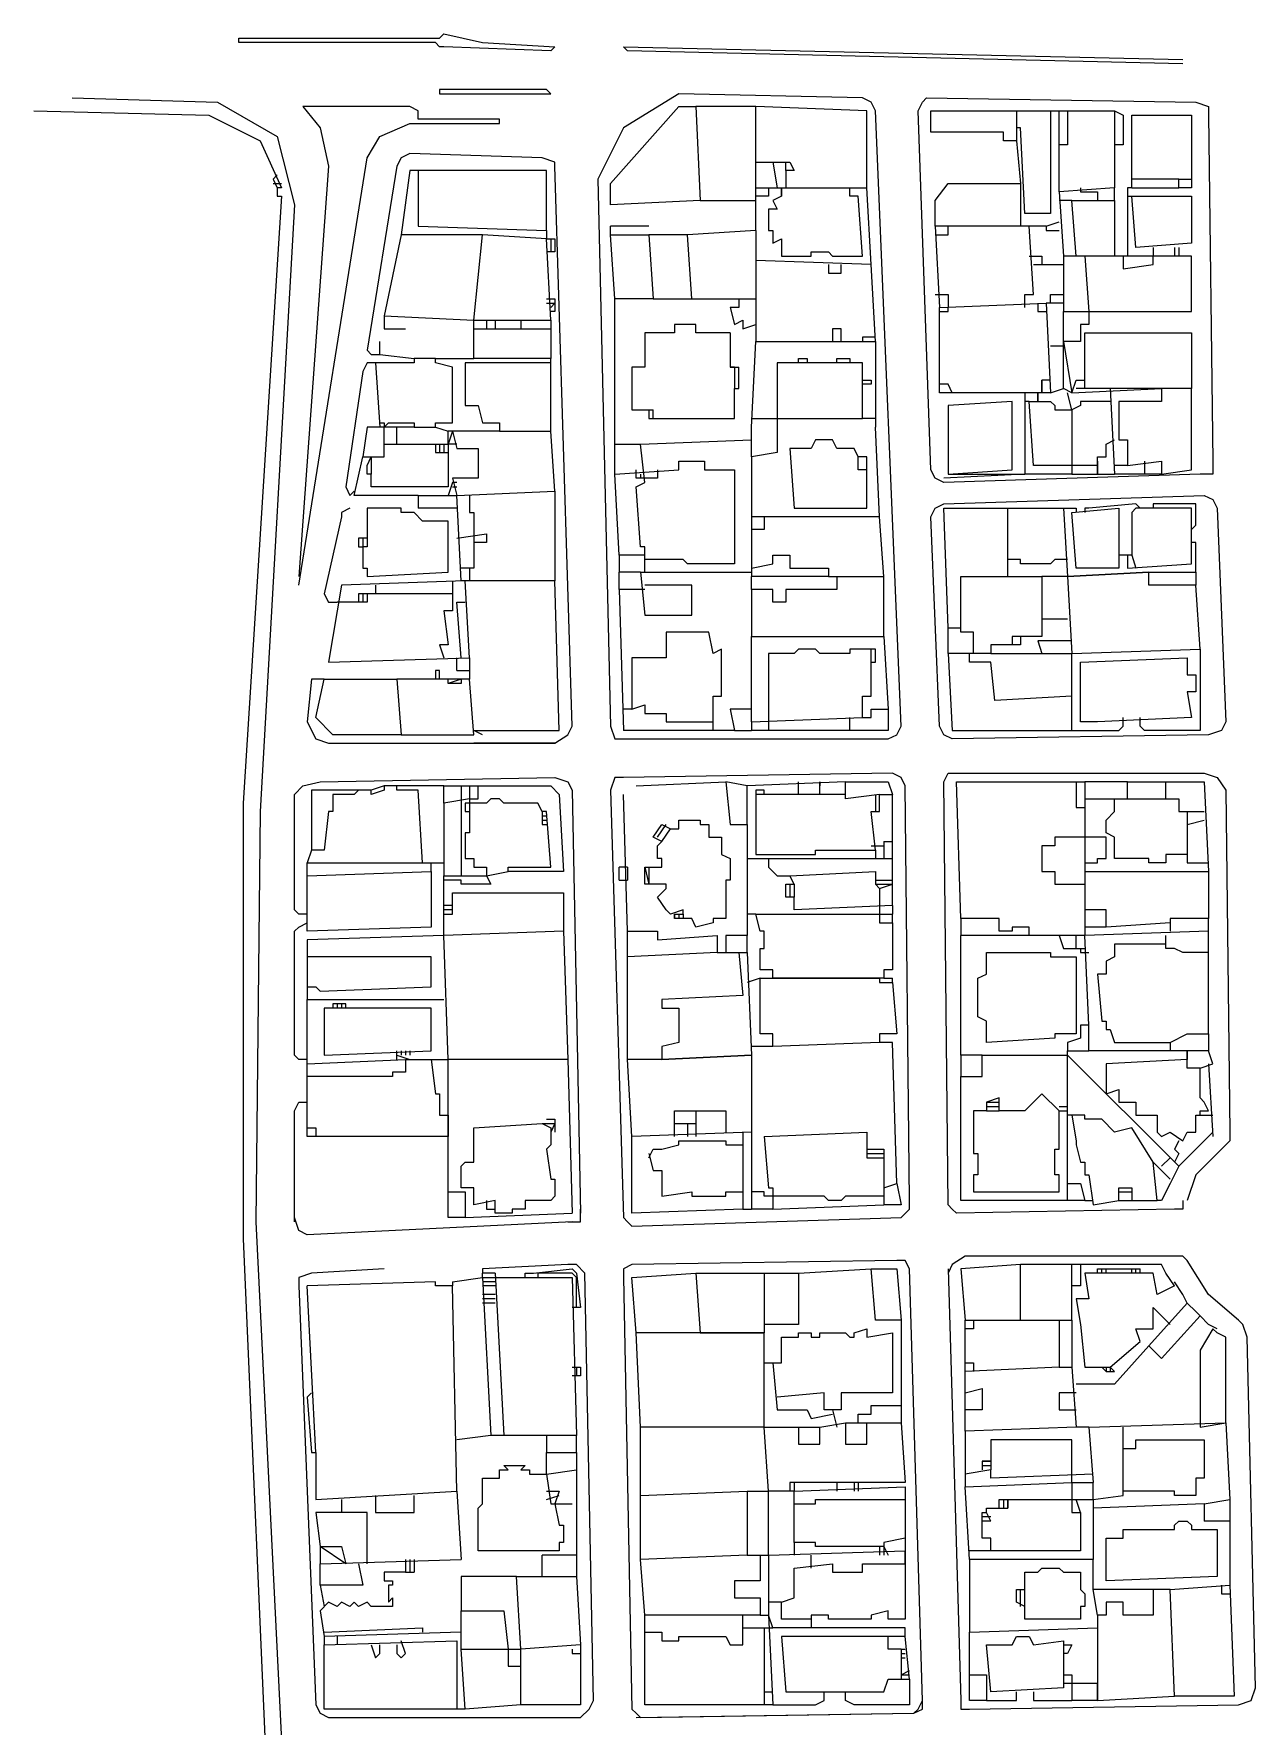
# Model space of a CAD drawing. Extents: x 636135 to 636995, y 811025 to 813508.
# Drawn here: x 636135 to 636419.5, y 811512 to 811908 of the extents above; entities that cross this region are included whole.
import ezdxf

# ---------------------------------------------------------------- set-up
doc = ezdxf.new("R2010")
doc.units = 0
for name, color, linetype in [('BLOCK', 7, 'CONTINUOUS'), ('BUILD', 3, 'CONTINUOUS'), ('ROADFAC', 4, 'CONTINUOUS')]:
    doc.layers.add(name, color=color, linetype=linetype)

msp = doc.modelspace()

# ---------------------------------------------------------------- linework, layer by layer
at = {"layer": 'BLOCK'}
for points in [[(636286, 811894), (636273, 811886), (636267, 811874)], [(636329, 811893), (636286, 811894)], [(636332, 811890), (636331, 811892), (636329, 811893)], [(636342, 811890), (636343, 811892), (636344, 811893)], [(636344, 811893), (636407, 811892)], [(636407, 811892), (636410, 811891), (636410, 811889)], [(636338, 811746), (636332, 811890)], [(636345, 811806), (636342, 811890)], [(636410, 811889), (636411, 811808)], [(636223, 811880), (636221, 811879), (636220, 811877)], [(636254, 811879), (636223, 811880)], [(636220, 811877), (636213, 811834)], [(636257, 811877), (636257, 811878), (636254, 811879)], [(636261, 811746), (636257, 811877)], [(636267, 811874), (636270, 811746)], [(636216, 811833), (636216, 811836)], [(636213, 811834), (636214, 811833), (636216, 811833)], [(636212, 811829), (636208, 811802)], [(636216, 811831), (636213, 811831), (636212, 811829)], [(636411, 811808), (636411, 811805), (636408, 811805)], [(636348, 811803), (636346, 811804), (636345, 811806)], [(636408, 811805), (636348, 811803)], [(636208, 811802), (636209, 811800), (636210, 811801)], [(636348, 811798), (636409, 811800)], [(636409, 811800), (636411, 811799), (636412, 811797)], [(636209, 811797), (636207, 811796), (636207, 811795)], [(636345, 811795), (636346, 811797), (636348, 811798)], [(636412, 811797), (636414, 811747)], [(636207, 811795), (636203, 811777)], [(636347, 811746), (636345, 811795)], [(636203, 811777), (636204, 811775), (636206, 811775)], [(636203, 811757), (636200, 811757), (636199, 811747)], [(636199, 811747), (636201, 811743), (636204, 811742)], [(636257, 811742), (636260, 811744), (636261, 811746)], [(636270, 811746), (636271, 811743), (636274, 811743)], [(636335, 811743), (636337, 811744), (636338, 811746)], [(636350, 811743), (636348, 811744), (636347, 811746)], [(636414, 811747), (636413, 811745), (636410, 811744)], [(636204, 811742), (636257, 811742)], [(636273, 811743), (636335, 811743)], [(636410, 811744), (636350, 811743)], [(636196, 811730), (636198, 811732), (636202, 811733)], [(636202, 811733), (636257, 811734)], [(636257, 811734), (636260, 811733), (636261, 811731)], [(636273, 811734), (636271, 811734), (636270, 811731)], [(636336, 811735), (636273, 811734)], [(636339, 811732), (636338, 811734), (636336, 811735)], [(636348, 811733), (636349, 811735), (636351, 811735)], [(636349, 811634), (636348, 811733)], [(636351, 811735), (636409, 811735)], [(636409, 811735), (636412, 811734), (636414, 811731)], [(636196, 811703), (636196, 811730)], [(636261, 811731), (636263, 811632)], [(636270, 811731), (636273, 811631)], [(636340, 811635), (636339, 811732)], [(636414, 811731), (636415, 811651)], [(636199, 811702), (636197, 811702), (636196, 811703)], [(636196, 811698), (636197, 811699), (636199, 811700)], [(636196, 811669), (636196, 811698)], [(636199, 811668), (636197, 811668), (636196, 811669)], [(636196, 811656), (636197, 811658), (636199, 811658)], [(636196, 811630), (636196, 811656)], [(636415, 811651), (636415, 811649), (636413, 811647)], [(636413, 811647), (636407, 811641), (636405, 811635)], [(636338, 811631), (636340, 811633), (636340, 811635)], [(636351, 811632), (636350, 811633), (636349, 811634)], [(636404, 811635), (636404, 811633), (636402, 811633)], [(636199, 811627), (636197, 811628), (636196, 811631)], [(636261, 811630), (636199, 811627)], [(636260, 811630), (636263, 811630), (636263, 811633)], [(636273, 811631), (636274, 811630), (636275, 811629)], [(636275, 811629), (636338, 811631)], [(636402, 811633), (636351, 811632)], [(636353, 811622), (636350, 811620), (636349, 811618)], [(636403, 811622), (636353, 811622)], [(636405, 811621), (636404, 811622), (636403, 811622)], [(636200, 811618), (636197, 811617), (636197, 811615)], [(636217, 811619), (636200, 811618)], [(636260, 811620), (636240, 811619), (636240, 811618)], [(636264, 811618), (636262, 811620), (636260, 811620)], [(636266, 811518), (636264, 811618)], [(636275, 811620), (636273, 811619), (636273, 811617)], [(636337, 811621), (636275, 811620)], [(636340, 811619), (636339, 811621), (636337, 811621)], [(636343, 811518), (636340, 811619)], [(636349, 811619), (636352, 811518)], [(636417, 811607), (636410, 811613), (636405, 811621)], [(636197, 811615), (636201, 811517)], [(636273, 811617), (636275, 811516)], [(636419, 811603), (636418, 811606), (636417, 811607)], [(636421, 811521), (636419, 811603)], [(636417, 811517), (636420, 811518), (636421, 811521)], [(636201, 811517), (636202, 811515), (636204, 811514)], [(636263, 811514), (636265, 811516), (636266, 811518)], [(636275, 811516), (636276, 811515), (636277, 811514)], [(636276, 811514), (636341, 811515)], [(636277, 811514), (636341, 811515)], [(636341, 811515), (636342, 811516), (636343, 811518)], [(636341, 811515), (636343, 811516), (636343, 811518)], [(636352, 811518), (636352, 811516), (636354, 811516)], [(636354, 811516), (636417, 811517)], [(636204, 811514), (636263, 811514)]]:
    msp.add_lwpolyline(points, dxfattribs=at)
at = {"layer": 'BUILD'}
for points in [[(636270, 811868), (636270, 811873), (636286, 811891), (636290, 811891), (636291, 811869), (636270, 811868)], [(636291, 811869), (636304, 811869), (636304, 811891), (636290, 811891)], [(636304, 811872), (636330, 811872), (636330, 811890), (636304, 811891)], [(636345, 811885), (636345, 811890), (636365, 811890), (636365, 811883), (636362, 811883), (636362, 811885), (636345, 811885)], [(636365, 811890), (636373, 811890), (636373, 811866), (636367, 811866), (636366, 811886), (636365, 811886)], [(636373, 811890), (636388, 811890), (636388, 811872), (636375, 811871), (636375, 811890)], [(636377, 811890), (636377, 811882), (636375, 811882)], [(636388, 811890), (636390, 811889), (636390, 811882), (636388, 811882)], [(636392, 811872), (636392, 811889), (636406, 811889), (636406, 811872), (636403, 811872), (636403, 811874), (636392, 811874)], [(636365, 811886), (636365, 811883), (636366, 811873)], [(636223, 811876), (636221, 811861)], [(636225, 811876), (636223, 811876)], [(636225, 811863), (636255, 811862), (636255, 811876), (636225, 811876), (636225, 811863)], [(636304, 811878), (636312, 811878), (636313, 811876), (636311, 811876), (636311, 811872)], [(636308, 811878), (636309, 811872)], [(636311, 811876), (636311, 811878)], [(636307, 811872), (636307, 811870), (636304, 811870)], [(636310, 811870), (636310, 811872), (636310, 811870), (636308, 811869), (636309, 811867), (636307, 811867), (636307, 811862), (636308, 811862), (636308, 811859), (636310, 811860), (636310, 811856), (636317, 811856), (636317, 811857), (636321, 811857), (636322, 811856), (636329, 811856), (636328, 811870), (636326, 811870), (636326, 811872)], [(636331, 811854), (636330, 811872)], [(636346, 811863), (636346, 811869), (636349, 811873), (636366, 811873), (636366, 811863)], [(636380, 811872), (636380, 811871), (636384, 811871), (636384, 811869), (636388, 811869), (636388, 811872)], [(636392, 811872), (636391, 811872), (636391, 811870)], [(636392, 811872), (636403, 811872)], [(636403, 811874), (636406, 811874)], [(636304, 811862), (636304, 811869)], [(636375, 811871), (636376, 811856)], [(636378, 811869), (636375, 811869)], [(636379, 811856), (636378, 811869), (636388, 811869), (636388, 811856)], [(636391, 811870), (636406, 811870), (636406, 811859), (636393, 811858), (636392, 811870)], [(636391, 811870), (636391, 811856)], [(636372, 811863), (636375, 811864)], [(636217, 811842), (636238, 811841), (636240, 811861), (636221, 811861), (636217, 811842)], [(636238, 811841), (636256, 811841), (636255, 811860), (636240, 811861)], [(636255, 811862), (636255, 811860)], [(636255, 811860), (636257, 811860)], [(636256, 811860), (636256, 811857)], [(636257, 811860), (636257, 811857)], [(636270, 811861), (636270, 811863)], [(636279, 811863), (636270, 811863)], [(636271, 811846), (636270, 811861), (636279, 811861), (636280, 811846), (636271, 811846)], [(636280, 811846), (636289, 811846), (636288, 811861), (636279, 811861)], [(636304, 811862), (636288, 811861)], [(636304, 811862), (636304, 811855)], [(636367, 811844), (636367, 811847), (636369, 811847), (636368, 811863), (636346, 811863), (636347, 811844)], [(636346, 811861), (636349, 811861), (636349, 811863)], [(636372, 811863), (636368, 811863)], [(636372, 811863), (636372, 811862), (636375, 811862)], [(636257, 811857), (636255, 811857)], [(636368, 811856), (636371, 811856)], [(636371, 811856), (636371, 811854)], [(636376, 811843), (636406, 811843), (636406, 811856), (636376, 811856), (636376, 811843)], [(636381, 811856), (636382, 811843)], [(636390, 811856), (636390, 811853), (636397, 811854), (636397, 811856)], [(636397, 811858), (636397, 811856)], [(636402, 811858), (636402, 811856)], [(636402, 811858), (636402, 811856)], [(636403, 811858), (636403, 811856)], [(636304, 811836), (636332, 811836), (636331, 811854), (636304, 811855), (636304, 811836)], [(636321, 811854), (636321, 811852), (636324, 811852), (636324, 811854)], [(636369, 811854), (636371, 811854)], [(636371, 811854), (636376, 811854)], [(636376, 811854), (636376, 811847)], [(636255, 811846), (636257, 811846)], [(636255, 811845), (636257, 811845)], [(636256, 811844), (636257, 811845)], [(636257, 811846), (636257, 811843)], [(636271, 811812), (636271, 811846)], [(636289, 811846), (636304, 811846)], [(636300, 811846), (636300, 811844), (636298, 811844), (636299, 811840), (636301, 811841), (636301, 811839), (636304, 811840)], [(636346, 811847), (636349, 811847), (636349, 811844)], [(636347, 811824), (636347, 811844), (636372, 811845), (636373, 811824), (636347, 811824)], [(636347, 811843), (636349, 811843), (636349, 811844)], [(636370, 811845), (636370, 811843), (636372, 811843)], [(636376, 811845), (636372, 811845)], [(636373, 811847), (636373, 811847)], [(636373, 811845), (636373, 811847)], [(636373, 811847), (636376, 811847)], [(636373, 811845), (636373, 811845)], [(636217, 811842), (636217, 811839)], [(636256, 811841), (636256, 811832), (636238, 811832), (636238, 811841)], [(636241, 811841), (636241, 811839)], [(636243, 811841), (636243, 811839)], [(636249, 811841), (636249, 811839)], [(636257, 811843), (636256, 811843)], [(636298, 811838), (636290, 811838), (636290, 811840), (636285, 811840), (636285, 811838), (636278, 811838), (636278, 811830), (636275, 811830), (636275, 811820)], [(636376, 811836), (636376, 811843), (636382, 811843), (636382, 811840), (636380, 811840), (636380, 811836), (636376, 811836)], [(636217, 811839), (636222, 811839)], [(636238, 811839), (636256, 811839)], [(636298, 811838), (636298, 811830)], [(636303, 811816), (636304, 811836)], [(636324, 811836), (636324, 811839), (636322, 811839), (636322, 811836)], [(636332, 811837), (636329, 811837), (636329, 811836)], [(636332, 811836), (636332, 811816)], [(636376, 811836), (636376, 811835)], [(636376, 811825), (636376, 811836), (636378, 811824), (636376, 811825)], [(636381, 811825), (636381, 811838), (636406, 811838), (636406, 811825), (636381, 811825), (636379, 811825)], [(636229, 811816), (636229, 811817), (636233, 811817), (636233, 811830), (636229, 811831), (636229, 811832), (636224, 811832), (636224, 811831), (636215, 811831), (636216, 811816)], [(636216, 811833), (636224, 811832)], [(636229, 811832), (636238, 811832)], [(636256, 811831), (636256, 811832)], [(636314, 811831), (636314, 811832), (636316, 811832), (636316, 811831)], [(636323, 811831), (636323, 811832), (636326, 811832), (636326, 811831)], [(636373, 811835), (636376, 811835)], [(636244, 811815), (636256, 811815), (636256, 811831), (636236, 811831), (636236, 811821), (636239, 811821), (636240, 811817), (636244, 811817), (636244, 811815)], [(636275, 811820), (636279, 811820), (636279, 811818), (636299, 811818), (636299, 811825), (636300, 811825), (636300, 811830)], [(636299, 811830), (636298, 811830), (636300, 811830)], [(636299, 811830), (636299, 811825)], [(636303, 811818), (636329, 811818), (636329, 811831), (636309, 811831), (636309, 811816)], [(636329, 811827), (636331, 811827), (636331, 811826), (636329, 811826)], [(636350, 811824), (636349, 811826), (636347, 811826)], [(636367, 811824), (636367, 811822)], [(636370, 811824), (636370, 811822)], [(636370, 811822), (636370, 811824)], [(636373, 811827), (636371, 811827)], [(636371, 811824), (636371, 811827)], [(636371, 811827), (636371, 811824)], [(636373, 811824), (636376, 811825)], [(636378, 811820), (636377, 811824)], [(636378, 811824), (636379, 811827), (636381, 811827)], [(636378, 811824), (636399, 811825), (636399, 811822), (636389, 811822), (636389, 811813), (636391, 811813), (636391, 811807), (636399, 811808), (636399, 811805), (636406, 811806), (636406, 811825)], [(636387, 811825), (636388, 811805)], [(636279, 811820), (636280, 811820)], [(636280, 811818), (636280, 811820)], [(636349, 811805), (636364, 811806), (636364, 811822), (636349, 811821), (636349, 811805)], [(636368, 811822), (636367, 811822)], [(636367, 811822), (636367, 811805)], [(636378, 811807), (636369, 811807), (636368, 811822), (636373, 811822)], [(636373, 811822), (636374, 811821), (636374, 811820)], [(636374, 811820), (636378, 811820)], [(636387, 811822), (636380, 811822), (636380, 811821), (636378, 811820), (636378, 811805), (636384, 811805), (636384, 811809), (636386, 811809), (636386, 811812), (636388, 811813)], [(636217, 811816), (636213, 811816), (636212, 811809), (636214, 811809), (636214, 811805)], [(636216, 811817), (636217, 811817), (636217, 811816), (636217, 811816), (636218, 811817), (636224, 811817), (636224, 811816)], [(636224, 811816), (636217, 811816)], [(636217, 811812), (636217, 811816)], [(636220, 811812), (636220, 811816)], [(636224, 811816), (636229, 811816)], [(636229, 811816), (636232, 811815)], [(636303, 811809), (636303, 811816)], [(636309, 811816), (636309, 811810)], [(636332, 811818), (636329, 811818)], [(636332, 811818), (636332, 811816)], [(636333, 811795), (636332, 811816)], [(636232, 811812), (636232, 811802), (636214, 811802), (636214, 811805), (636213, 811805), (636213, 811807), (636214, 811809), (636217, 811809), (636217, 811812), (636232, 811812)], [(636229, 811812), (636229, 811810)], [(636230, 811812), (636230, 811810)], [(636231, 811812), (636231, 811810)], [(636233, 811815), (636232, 811812)], [(636232, 811812), (636232, 811815)], [(636233, 811815), (636232, 811815)], [(636234, 811812), (636232, 811812)], [(636244, 811815), (636233, 811815), (636234, 811811), (636239, 811811), (636239, 811804), (636233, 811804), (636234, 811800)], [(636234, 811800), (636257, 811801), (636256, 811815)], [(636271, 811805), (636271, 811812)], [(636271, 811812), (636277, 811812)], [(636278, 811782), (636278, 811788), (636277, 811788), (636276, 811802), (636278, 811803), (636277, 811812)], [(636277, 811812), (636303, 811813)], [(636313, 811797), (636330, 811797), (636330, 811809), (636328, 811809), (636327, 811811), (636323, 811811), (636322, 811813), (636318, 811813), (636317, 811811), (636312, 811811), (636313, 811797)], [(636210, 811800), (636212, 811809)], [(636229, 811810), (636232, 811810)], [(636271, 811805), (636286, 811806), (636286, 811808), (636292, 811808), (636292, 811806), (636299, 811806), (636299, 811784), (636288, 811784), (636287, 811785), (636278, 811785)], [(636309, 811810), (636303, 811809)], [(636303, 811809), (636303, 811795)], [(636330, 811806), (636328, 811806), (636328, 811809)], [(636384, 811808), (636384, 811805)], [(636395, 811808), (636395, 811805)], [(636272, 811786), (636271, 811805)], [(636276, 811804), (636276, 811806)], [(636281, 811804), (636276, 811804)], [(636277, 811805), (636277, 811804)], [(636281, 811806), (636281, 811804)], [(636349, 811805), (636367, 811805), (636348, 811804)], [(636378, 811805), (636367, 811805)], [(636384, 811807), (636378, 811807)], [(636384, 811807), (636384, 811805)], [(636384, 811805), (636384, 811807)], [(636384, 811805), (636388, 811805)], [(636391, 811807), (636388, 811807)], [(636399, 811805), (636388, 811805)], [(636225, 811800), (636210, 811800)], [(636225, 811800), (636225, 811797)], [(636225, 811800), (636234, 811800)], [(636233, 811803), (636232, 811800)], [(636232, 811800), (636234, 811800)], [(636234, 811803), (636233, 811803)], [(636233, 811802), (636234, 811802)], [(636257, 811801), (636257, 811780), (636235, 811780), (636234, 811800)], [(636237, 811800), (636237, 811796), (636238, 811796), (636238, 811783), (636237, 811783), (636237, 811780)], [(636213, 811797), (636213, 811788), (636212, 811788), (636212, 811783), (636213, 811783), (636213, 811781), (636232, 811782), (636232, 811794), (636226, 811794)], [(636221, 811796), (636221, 811797), (636213, 811797)], [(636234, 811797), (636225, 811797)], [(636349, 811769), (636348, 811797), (636363, 811797)], [(636363, 811781), (636363, 811797), (636376, 811797), (636377, 811781)], [(636376, 811797), (636379, 811797)], [(636379, 811783), (636378, 811796), (636389, 811797), (636389, 811783), (636379, 811783)], [(636379, 811797), (636379, 811797), (636379, 811797)], [(636379, 811797), (636379, 811796)], [(636382, 811797), (636381, 811797), (636381, 811796)], [(636393, 811798), (636382, 811797)], [(636392, 811786), (636391, 811786), (636391, 811783), (636406, 811784), (636406, 811797), (636393, 811797), (636392, 811796), (636392, 811786)], [(636395, 811797), (636394, 811797), (636393, 811798)], [(636397, 811798), (636397, 811797), (636396, 811797)], [(636407, 811794), (636407, 811798), (636397, 811798)], [(636226, 811794), (636224, 811796), (636221, 811796)], [(636303, 811783), (636308, 811784), (636308, 811786), (636312, 811786), (636312, 811783), (636321, 811783), (636321, 811781), (636334, 811781), (636333, 811795), (636303, 811795), (636303, 811782)], [(636306, 811795), (636306, 811792), (636303, 811792)], [(636406, 811792), (636407, 811793), (636407, 811794)], [(636213, 811790), (636211, 811790), (636211, 811788), (636212, 811788)], [(636212, 811790), (636212, 811788)], [(636234, 811790), (636241, 811791), (636241, 811789), (636238, 811789)], [(636407, 811787), (636407, 811789), (636406, 811789)], [(636278, 811786), (636272, 811786)], [(636272, 811786), (636272, 811782)], [(636377, 811785), (636374, 811785), (636373, 811784), (636366, 811784), (636366, 811785), (636363, 811785)], [(636391, 811786), (636389, 811786)], [(636392, 811786), (636393, 811783)], [(636407, 811782), (636407, 811787)], [(636237, 811783), (636235, 811783)], [(636272, 811778), (636272, 811782)], [(636277, 811782), (636272, 811782)], [(636277, 811782), (636278, 811772), (636289, 811772), (636289, 811779), (636278, 811779)], [(636277, 811782), (636303, 811782)], [(636303, 811782), (636303, 811781)], [(636323, 811781), (636323, 811778), (636311, 811778), (636311, 811775), (636308, 811775), (636308, 811778), (636303, 811778), (636303, 811767), (636334, 811767), (636334, 811781)], [(636303, 811778), (636303, 811781)], [(636321, 811781), (636303, 811781)], [(636355, 811763), (636355, 811768), (636352, 811768), (636352, 811781), (636371, 811781), (636371, 811767), (636364, 811767), (636364, 811765), (636359, 811765), (636359, 811763), (636355, 811763)], [(636377, 811781), (636371, 811781)], [(636378, 811763), (636408, 811764), (636407, 811779), (636396, 811779), (636396, 811782), (636377, 811781)], [(636377, 811781), (636396, 811782), (636407, 811782), (636407, 811779)], [(636377, 811781), (636378, 811763)], [(636207, 811779), (636204, 811761), (636237, 811762), (636236, 811780), (636207, 811779)], [(636233, 811777), (636211, 811777), (636211, 811775), (636206, 811775)], [(636213, 811777), (636213, 811775), (636211, 811775)], [(636212, 811777), (636212, 811775)], [(636215, 811779), (636215, 811777)], [(636233, 811780), (636233, 811773), (636231, 811773), (636232, 811765), (636230, 811765), (636231, 811762)], [(636238, 811745), (636258, 811745), (636257, 811780)], [(636278, 811778), (636272, 811778)], [(636272, 811778), (636273, 811745)], [(636235, 811762), (636234, 811775), (636236, 811775)], [(636349, 811763), (636349, 811769)], [(636349, 811769), (636352, 811769)], [(636377, 811771), (636371, 811771)], [(636294, 811745), (636294, 811753), (636296, 811753), (636296, 811764), (636294, 811763), (636293, 811768), (636283, 811768), (636283, 811762), (636275, 811762), (636275, 811750), (636278, 811751), (636278, 811749), (636283, 811749), (636283, 811747), (636294, 811747)], [(636303, 811747), (636303, 811767)], [(636334, 811767), (636335, 811750)], [(636366, 811765), (636364, 811765)], [(636366, 811767), (636366, 811765)], [(636378, 811766), (636370, 811766)], [(636370, 811766), (636371, 811763)], [(636234, 811759), (636234, 811762)], [(636237, 811762), (636237, 811759)], [(636303, 811747), (636329, 811748), (636329, 811753), (636331, 811753), (636331, 811761), (636332, 811761), (636332, 811764), (636326, 811764), (636326, 811763), (636319, 811763), (636318, 811764), (636314, 811764), (636313, 811763), (636307, 811763), (636307, 811745)], [(636331, 811761), (636331, 811764)], [(636354, 811763), (636349, 811763), (636350, 811745), (636378, 811745), (636378, 811753), (636360, 811752), (636359, 811761), (636354, 811761), (636354, 811763)], [(636355, 811763), (636349, 811763)], [(636359, 811763), (636378, 811763)], [(636378, 811753), (636378, 811763)], [(636380, 811747), (636380, 811761), (636405, 811762), (636405, 811758), (636407, 811758), (636407, 811754), (636405, 811754), (636406, 811748), (636384, 811747), (636384, 811747), (636380, 811747)], [(636408, 811764), (636408, 811745), (636395, 811745)], [(636205, 811744), (636201, 811748), (636203, 811757), (636220, 811757)], [(636221, 811744), (636238, 811744), (636237, 811757), (636220, 811757), (636221, 811744)], [(636230, 811759), (636229, 811759)], [(636229, 811759), (636229, 811757)], [(636230, 811757), (636230, 811759)], [(636235, 811757), (636235, 811756), (636232, 811756), (636232, 811757)], [(636235, 811757), (636232, 811756)], [(636234, 811759), (636237, 811759)], [(636237, 811759), (636237, 811757)], [(636275, 811750), (636273, 811750)], [(636303, 811750), (636298, 811750), (636299, 811745), (636303, 811745)], [(636329, 811748), (636331, 811748), (636331, 811750), (636335, 811750), (636335, 811745), (636326, 811745), (636326, 811748)], [(636240, 811744), (636238, 811745)], [(636299, 811745), (636273, 811745)], [(636303, 811747), (636303, 811745)], [(636307, 811745), (636303, 811745)], [(636326, 811745), (636307, 811745)], [(636378, 811745), (636389, 811745)], [(636389, 811745), (636390, 811746), (636390, 811748)], [(636395, 811745), (636394, 811746), (636394, 811748)], [(636221, 811744), (636205, 811744)], [(636257, 811742), (636238, 811742)], [(636276, 811732), (636297, 811733)], [(636297, 811733), (636298, 811723), (636302, 811723), (636302, 811732), (636297, 811733)], [(636325, 811733), (636302, 811732)], [(636314, 811730), (636314, 811733)], [(636319, 811730), (636319, 811733)], [(636319, 811733), (636319, 811732)], [(636325, 811730), (636325, 811733)], [(636325, 811733), (636335, 811733)], [(636335, 811733), (636336, 811730)], [(636352, 811701), (636351, 811733), (636379, 811733), (636379, 811727), (636381, 811727), (636381, 811720), (636374, 811720), (636374, 811718), (636371, 811718), (636371, 811712), (636374, 811712), (636374, 811709), (636381, 811709), (636381, 811697), (636368, 811697), (636368, 811699), (636364, 811699), (636364, 811698), (636361, 811698), (636361, 811701), (636352, 811701)], [(636379, 811733), (636381, 811733)], [(636391, 811733), (636381, 811733)], [(636381, 811733), (636381, 811733)], [(636381, 811733), (636381, 811727)], [(636391, 811729), (636391, 811733)], [(636391, 811733), (636400, 811733)], [(636400, 811729), (636400, 811733)], [(636400, 811733), (636409, 811733)], [(636409, 811733), (636410, 811712)], [(636200, 811717), (636200, 811717), (636199, 811714), (636226, 811714), (636225, 811731), (636220, 811731), (636220, 811732), (636217, 811732), (636217, 811731), (636214, 811730), (636214, 811731), (636211, 811731), (636210, 811730), (636205, 811730), (636205, 811726), (636204, 811726), (636203, 811717), (636200, 811717)], [(636211, 811731), (636200, 811731)], [(636200, 811731), (636200, 811717)], [(636217, 811732), (636214, 811731)], [(636231, 811732), (636220, 811732)], [(636231, 811728), (636231, 811732)], [(636231, 811732), (636239, 811732)], [(636237, 811729), (636231, 811728)], [(636235, 811732), (636235, 811711)], [(636237, 811732), (636237, 811728), (636236, 811728), (636236, 811726), (636237, 811726), (636237, 811721), (636236, 811721), (636236, 811715), (636238, 811715), (636238, 811713), (636241, 811713), (636241, 811711), (636246, 811712), (636246, 811713), (636256, 811713), (636255, 811726), (636254, 811726), (636253, 811728), (636245, 811728), (636244, 811729), (636242, 811729), (636241, 811728), (636236, 811728)], [(636237, 811729), (636239, 811729)], [(636239, 811729), (636239, 811732)], [(636239, 811732), (636256, 811732)], [(636256, 811732), (636258, 811730)], [(636258, 811730), (636259, 811712)], [(636274, 811698), (636273, 811730)], [(636304, 811731), (636304, 811716), (636318, 811716), (636318, 811717), (636332, 811717), (636331, 811726), (636333, 811726), (636333, 811730), (636325, 811729), (636325, 811730), (636306, 811730), (636306, 811731), (636304, 811731)], [(636306, 811730), (636304, 811730)], [(636315, 811730), (636314, 811730)], [(636332, 811730), (636332, 811726)], [(636332, 811730), (636332, 811726)], [(636333, 811730), (636336, 811730)], [(636336, 811719), (636336, 811730)], [(636381, 811729), (636391, 811729)], [(636391, 811729), (636403, 811729), (636403, 811726), (636405, 811726), (636405, 811716), (636400, 811716), (636400, 811714), (636396, 811714), (636396, 811715), (636388, 811715), (636388, 811720), (636386, 811721), (636386, 811724), (636388, 811726), (636388, 811729)], [(636231, 811728), (636231, 811714)], [(636237, 811728), (636237, 811726)], [(636254, 811726), (636254, 811723), (636255, 811723)], [(636254, 811725), (636255, 811725)], [(636254, 811725), (636255, 811725)], [(636405, 811726), (636409, 811726)], [(636254, 811724), (636255, 811724)], [(636278, 811713), (636282, 811713), (636282, 811715), (636281, 811715), (636281, 811718), (636282, 811719), (636280, 811720), (636282, 811723), (636284, 811722), (636286, 811722), (636286, 811724), (636291, 811724), (636291, 811723), (636293, 811723), (636293, 811720), (636296, 811720), (636296, 811716), (636298, 811715), (636298, 811710), (636297, 811710), (636297, 811701), (636294, 811701), (636294, 811700), (636290, 811699), (636289, 811701), (636285, 811701), (636285, 811702), (636287, 811702), (636287, 811703), (636284, 811702), (636283, 811703)], [(636280, 811720), (636282, 811723)], [(636281, 811720), (636283, 811723)], [(636282, 811719), (636284, 811722)], [(636302, 811723), (636302, 811697)], [(636405, 811723), (636409, 811724)], [(636331, 811718), (636334, 811718)], [(636332, 811717), (636332, 811715)], [(636334, 811719), (636336, 811719)], [(636334, 811719), (636334, 811715)], [(636336, 811715), (636336, 811719)], [(636381, 811720), (636381, 811714), (636384, 811714), (636384, 811715), (636386, 811715), (636386, 811720), (636381, 811720)], [(636199, 811711), (636199, 811714)], [(636226, 811714), (636231, 811714)], [(636228, 811712), (636228, 811714)], [(636231, 811714), (636231, 811711)], [(636274, 811713), (636272, 811713)], [(636272, 811710), (636272, 811713)], [(636274, 811713), (636274, 811710)], [(636283, 811708), (636283, 811709), (636278, 811709), (636278, 811713)], [(636278, 811713), (636279, 811709)], [(636279, 811713), (636279, 811709)], [(636302, 811715), (636336, 811715)], [(636307, 811715), (636307, 811713)], [(636307, 811713), (636309, 811711)], [(636336, 811704), (636336, 811715)], [(636381, 811714), (636381, 811712)], [(636405, 811716), (636405, 811714)], [(636405, 811714), (636410, 811714)], [(636199, 811698), (636199, 811711), (636228, 811712), (636228, 811699), (636199, 811698)], [(636231, 811702), (636233, 811702), (636233, 811707), (636259, 811707), (636259, 811698), (636231, 811697), (636231, 811711)], [(636241, 811711), (636242, 811709), (636235, 811709), (636235, 811710), (636231, 811710)], [(636231, 811711), (636235, 811711)], [(636235, 811711), (636241, 811711)], [(636259, 811712), (636246, 811712)], [(636272, 811710), (636274, 811710)], [(636309, 811711), (636312, 811711)], [(636313, 811703), (636313, 811706), (636311, 811706), (636311, 811709), (636313, 811709), (636312, 811711), (636332, 811712), (636332, 811709), (636333, 811708), (636333, 811702)], [(636312, 811709), (636312, 811706)], [(636313, 811709), (636313, 811706)], [(636332, 811710), (636336, 811710)], [(636332, 811709), (636336, 811709)], [(636333, 811708), (636336, 811709)], [(636410, 811712), (636410, 811701), (636401, 811701), (636401, 811700), (636386, 811699), (636386, 811703), (636381, 811703)], [(636381, 811712), (636410, 811712)], [(636381, 811712), (636381, 811709)], [(636410, 811712), (636410, 811712)], [(636283, 811703), (636281, 811706), (636283, 811708)], [(636233, 811704), (636231, 811704)], [(636233, 811703), (636231, 811703)], [(636285, 811702), (636285, 811701)], [(636286, 811702), (636286, 811701)], [(636287, 811702), (636287, 811701)], [(636304, 811702), (636302, 811702)], [(636333, 811687), (636308, 811687), (636308, 811689), (636305, 811689), (636305, 811694), (636306, 811694), (636306, 811698), (636305, 811698), (636304, 811702), (636333, 811702), (636333, 811700), (636336, 811700), (636336, 811689), (636334, 811689), (636334, 811687), (636333, 811687)], [(636336, 811704), (636313, 811703)], [(636333, 811702), (636336, 811702)], [(636336, 811704), (636336, 811702)], [(636336, 811700), (636336, 811702)], [(636352, 811701), (636352, 811697)], [(636410, 811698), (636410, 811701)], [(636259, 811698), (636260, 811668), (636232, 811668), (636231, 811697)], [(636274, 811698), (636281, 811698), (636281, 811696), (636295, 811697), (636295, 811693), (636274, 811692), (636274, 811698)], [(636386, 811699), (636381, 811699)], [(636410, 811698), (636381, 811697)], [(636401, 811700), (636401, 811698)], [(636410, 811693), (636410, 811698)], [(636231, 811697), (636199, 811696), (636199, 811692)], [(636297, 811697), (636297, 811693), (636302, 811693), (636302, 811697), (636297, 811697)], [(636352, 811669), (636352, 811697)], [(636368, 811697), (636352, 811697)], [(636375, 811697), (636376, 811694), (636380, 811694), (636380, 811693), (636382, 811693)], [(636379, 811694), (636379, 811697)], [(636380, 811694), (636381, 811694)], [(636382, 811676), (636381, 811697)], [(636400, 811695), (636388, 811695), (636388, 811692), (636386, 811691), (636386, 811688), (636384, 811688), (636385, 811677), (636386, 811677), (636386, 811675), (636387, 811675), (636388, 811672), (636401, 811672), (636405, 811674), (636410, 811674), (636410, 811693), (636404, 811693), (636402, 811694), (636400, 811694), (636400, 811697)], [(636228, 811692), (636199, 811692), (636199, 811685), (636201, 811685), (636202, 811684), (636228, 811685), (636228, 811692)], [(636295, 811693), (636300, 811693), (636301, 811683), (636282, 811682), (636282, 811680), (636286, 811680), (636286, 811672), (636282, 811671), (636282, 811668), (636274, 811668), (636274, 811692)], [(636302, 811693), (636303, 811669)], [(636358, 811672), (636358, 811677), (636356, 811678), (636356, 811687), (636358, 811688), (636358, 811693), (636373, 811693), (636373, 811692), (636379, 811692), (636379, 811674), (636374, 811674), (636374, 811673), (636358, 811672)], [(636305, 811687), (636302, 811686)], [(636308, 811671), (636308, 811674), (636305, 811674), (636305, 811687), (636333, 811687), (636333, 811686), (636336, 811686), (636337, 811674), (636333, 811674), (636333, 811672), (636308, 811671)], [(636334, 811687), (636336, 811687)], [(636336, 811686), (636336, 811687)], [(636199, 811685), (636199, 811682)], [(636199, 811667), (636199, 811682)], [(636199, 811682), (636231, 811682)], [(636203, 811680), (636203, 811669), (636228, 811670), (636228, 811680), (636203, 811680)], [(636208, 811680), (636208, 811681), (636205, 811681), (636205, 811680)], [(636206, 811681), (636206, 811680)], [(636207, 811681), (636207, 811680)], [(636382, 811676), (636380, 811676), (636380, 811673), (636377, 811672), (636377, 811670), (636382, 811670), (636382, 811676)], [(636410, 811674), (636410, 811670)], [(636220, 811668), (636220, 811670)], [(636221, 811670), (636221, 811669)], [(636222, 811670), (636222, 811669)], [(636223, 811670), (636223, 811669)], [(636308, 811671), (636303, 811671)], [(636336, 811672), (636333, 811672)], [(636337, 811639), (636336, 811672)], [(636377, 811639), (636377, 811670)], [(636401, 811670), (636382, 811670)], [(636410, 811670), (636405, 811670), (636405, 811668), (636386, 811667), (636386, 811660), (636389, 811661), (636389, 811658), (636393, 811658), (636393, 811655), (636398, 811655), (636398, 811651)], [(636401, 811672), (636401, 811670)], [(636410, 811670), (636401, 811670)], [(636405, 811651), (636407, 811651), (636407, 811655), (636408, 811655), (636408, 811656), (636410, 811656), (636409, 811658), (636408, 811659), (636408, 811666), (636405, 811666), (636405, 811670)], [(636411, 811667), (636410, 811670)], [(636199, 811650), (636199, 811667), (636222, 811668), (636222, 811665), (636219, 811665), (636219, 811664), (636199, 811664)], [(636220, 811669), (636223, 811668)], [(636222, 811668), (636228, 811668), (636229, 811660), (636230, 811660), (636230, 811655), (636232, 811655), (636232, 811650)], [(636228, 811668), (636232, 811668)], [(636232, 811637), (636232, 811668)], [(636260, 811668), (636261, 811632)], [(636282, 811668), (636303, 811669), (636303, 811651), (636275, 811650), (636274, 811668)], [(636303, 811669), (636282, 811668)], [(636357, 811669), (636352, 811669), (636352, 811664), (636357, 811664), (636357, 811669)], [(636357, 811669), (636377, 811669)], [(636403, 811643), (636377, 811669)], [(636408, 811666), (636411, 811667)], [(636410, 811667), (636411, 811650)], [(636352, 811635), (636352, 811664)], [(636367, 811656), (636361, 811656), (636361, 811659), (636358, 811658), (636358, 811656), (636355, 811656), (636355, 811646), (636356, 811646), (636356, 811641), (636355, 811641), (636355, 811637), (636375, 811637), (636375, 811641), (636374, 811641), (636374, 811647), (636375, 811647), (636375, 811656)], [(636358, 811658), (636361, 811658)], [(636375, 811656), (636371, 811660), (636367, 811656)], [(636255, 811654), (636257, 811654), (636257, 811651)], [(636285, 811650), (636285, 811656), (636297, 811656), (636297, 811651)], [(636290, 811656), (636290, 811650)], [(636358, 811657), (636361, 811657)], [(636358, 811656), (636361, 811656)], [(636375, 811657), (636377, 811657)], [(636375, 811656), (636377, 811656)], [(636378, 811655), (636377, 811655)], [(636397, 811644), (636392, 811652), (636388, 811651), (636385, 811654), (636381, 811654), (636381, 811655), (636378, 811655), (636379, 811649), (636379, 811648), (636380, 811644), (636381, 811644), (636381, 811641), (636382, 811641), (636383, 811634), (636389, 811635), (636389, 811638), (636392, 811638), (636392, 811635), (636398, 811635), (636397, 811644)], [(636408, 811655), (636411, 811655)], [(636199, 811652), (636201, 811652), (636201, 811650)], [(636232, 811650), (636199, 811650)], [(636256, 811651), (636256, 811648), (636255, 811647), (636256, 811640), (636257, 811640), (636257, 811636), (636256, 811635), (636250, 811635), (636250, 811633), (636247, 811633), (636247, 811632), (636243, 811632), (636243, 811635), (636238, 811634), (636238, 811638), (636235, 811638), (636235, 811643), (636236, 811644), (636238, 811644), (636238, 811652)], [(636238, 811652), (636254, 811653)], [(636254, 811653), (636256, 811652), (636256, 811651)], [(636254, 811653), (636257, 811653), (636256, 811651)], [(636275, 811632), (636275, 811650)], [(636285, 811653), (636290, 811653)], [(636288, 811653), (636288, 811650)], [(636301, 811651), (636301, 811633)], [(636306, 811650), (636330, 811651), (636330, 811645), (636334, 811645), (636334, 811636), (636325, 811636), (636324, 811635), (636321, 811635), (636320, 811636), (636306, 811636), (636306, 811637), (636303, 811637)], [(636303, 811651), (636303, 811633)], [(636306, 811650), (636307, 811638)], [(636398, 811651), (636399, 811650), (636401, 811651)], [(636401, 811651), (636404, 811649), (636405, 811651)], [(636403, 811643), (636407, 811647), (636411, 811651)], [(636279, 811645), (636280, 811647), (636282, 811647), (636282, 811647), (636286, 811648), (636286, 811649), (636297, 811649), (636297, 811648), (636301, 811648)], [(636279, 811646), (636280, 811642), (636281, 811642), (636282, 811642), (636282, 811636), (636289, 811637), (636289, 811636), (636297, 811636), (636297, 811637), (636301, 811637)], [(636330, 811647), (636334, 811647)], [(636330, 811646), (636334, 811646)], [(636334, 811647), (636334, 811645)], [(636403, 811649), (636402, 811647)], [(636402, 811647), (636403, 811646)], [(636403, 811646), (636402, 811644)], [(636397, 811644), (636401, 811640)], [(636399, 811643), (636401, 811645)], [(636403, 811643), (636401, 811639), (636399, 811635)], [(636307, 811638), (636308, 811638)], [(636308, 811638), (636308, 811633)], [(636334, 811638), (636337, 811639)], [(636337, 811639), (636338, 811634)], [(636377, 811635), (636377, 811639)], [(636377, 811639), (636380, 811639)], [(636380, 811639), (636381, 811635)], [(636232, 811637), (636236, 811637), (636236, 811631), (636232, 811631), (636232, 811637)], [(636241, 811635), (636241, 811633), (636243, 811633)], [(636308, 811633), (636334, 811634)], [(636334, 811636), (636334, 811634)], [(636338, 811634), (636334, 811634)], [(636377, 811635), (636352, 811635)], [(636381, 811635), (636377, 811635)], [(636381, 811635), (636383, 811635)], [(636389, 811637), (636392, 811637)], [(636389, 811635), (636392, 811635)], [(636399, 811635), (636398, 811635)], [(636236, 811631), (636261, 811632)], [(636301, 811633), (636275, 811632)], [(636301, 811633), (636303, 811633)], [(636308, 811633), (636303, 811633)], [(636243, 811618), (636240, 811618)], [(636240, 811617), (636240, 811618)], [(636243, 811618), (636245, 811580)], [(636250, 811617), (636250, 811618), (636252, 811618), (636261, 811619)], [(636260, 811618), (636253, 811618)], [(636253, 811618), (636253, 811617)], [(636262, 811617), (636261, 811618), (636260, 811618)], [(636261, 811619), (636262, 811618), (636262, 811618)], [(636262, 811618), (636263, 811610), (636261, 811610)], [(636276, 811604), (636275, 811617), (636290, 811618), (636291, 811604), (636276, 811604)], [(636290, 811618), (636306, 811618), (636306, 811604), (636291, 811604)], [(636290, 811618), (636306, 811618), (636306, 811604), (636291, 811604), (636306, 811604)], [(636314, 811618), (636314, 811606), (636306, 811606)], [(636306, 811618), (636314, 811618)], [(636314, 811618), (636331, 811619)], [(636331, 811619), (636337, 811619), (636338, 811607), (636332, 811607), (636331, 811619)], [(636352, 811619), (636353, 811607), (636366, 811607), (636366, 811620), (636352, 811619)], [(636366, 811607), (636378, 811607), (636378, 811620), (636366, 811620)], [(636380, 811620), (636378, 811620)], [(636402, 811615), (636398, 811613), (636397, 811618), (636381, 811618), (636382, 811612), (636379, 811612), (636380, 811606), (636380, 811606), (636381, 811596), (636385, 811596), (636386, 811595), (636388, 811595), (636387, 811596), (636394, 811602), (636393, 811605), (636397, 811605), (636397, 811610), (636401, 811606)], [(636399, 811620), (636380, 811620)], [(636380, 811620), (636380, 811615)], [(636384, 811618), (636384, 811619)], [(636384, 811619), (636394, 811619)], [(636385, 811618), (636385, 811619)], [(636386, 811618), (636386, 811619)], [(636392, 811618), (636392, 811619)], [(636393, 811618), (636393, 811619)], [(636394, 811618), (636394, 811619)], [(636402, 811615), (636400, 811618), (636399, 811620)], [(636229, 811616), (636199, 811615)], [(636200, 811590), (636199, 811589), (636200, 811576), (636201, 811576), (636201, 811565), (636234, 811567), (636233, 811615), (636229, 811615), (636229, 811616)], [(636201, 811576), (636199, 811615)], [(636233, 811616), (636240, 811617), (636242, 811580), (636234, 811579)], [(636233, 811616), (636233, 811615)], [(636240, 811617), (636261, 811617), (636262, 811580), (636242, 811580)], [(636243, 811616), (636240, 811616)], [(636243, 811615), (636240, 811615)], [(636262, 811610), (636262, 811617)], [(636380, 811615), (636378, 811615)], [(636405, 811611), (636404, 811613), (636402, 811616)], [(636243, 811613), (636240, 811613)], [(636243, 811612), (636240, 811612)], [(636243, 811611), (636240, 811611)], [(636405, 811611), (636396, 811601), (636399, 811598), (636408, 811608)], [(636408, 811608), (636407, 811609), (636405, 811611)], [(636338, 811607), (636338, 811587)], [(636375, 811607), (636375, 811596), (636353, 811595), (636353, 811607)], [(636355, 811607), (636355, 811605), (636353, 811605)], [(636378, 811607), (636378, 811596)], [(636412, 811605), (636410, 811606), (636408, 811608)], [(636277, 811582), (636276, 811604)], [(636306, 811597), (636310, 811597), (636310, 811603), (636314, 811603), (636314, 811604), (636317, 811604), (636317, 811603), (636319, 811603), (636319, 811604), (636325, 811604), (636326, 811603), (636327, 811603), (636327, 811604), (636330, 811605), (636330, 811603), (636336, 811604), (636336, 811590), (636324, 811590), (636324, 811586), (636320, 811586), (636320, 811590), (636309, 811589)], [(636306, 811582), (636306, 811582), (636306, 811604)], [(636411, 811605), (636408, 811600), (636408, 811582), (636414, 811583), (636414, 811603)], [(636414, 811603), (636412, 811604), (636411, 811605)], [(636396, 811601), (636388, 811592), (636379, 811592)], [(636261, 811596), (636263, 811596), (636263, 811594), (636261, 811594)], [(636262, 811596), (636262, 811594)], [(636308, 811597), (636309, 811586), (636316, 811586), (636317, 811584), (636322, 811585)], [(636353, 811597), (636355, 811597), (636355, 811595)], [(636375, 811596), (636378, 811596), (636379, 811582), (636353, 811581), (636353, 811595)], [(636385, 811596), (636387, 811596)], [(636386, 811596), (636386, 811595)], [(636387, 811596), (636387, 811595)], [(636353, 811590), (636357, 811591), (636357, 811586), (636353, 811586)], [(636331, 811585), (636331, 811587)], [(636331, 811587), (636338, 811587)], [(636338, 811587), (636338, 811583)], [(636379, 811590), (636375, 811590), (636375, 811586), (636379, 811586)], [(636306, 811582), (636314, 811582), (636314, 811578), (636319, 811578), (636319, 811582), (636325, 811583), (636325, 811578), (636330, 811578), (636330, 811583), (636338, 811583), (636339, 811569), (636312, 811569), (636312, 811567)], [(636322, 811586), (636323, 811582)], [(636325, 811583), (636330, 811583)], [(636328, 811583), (636328, 811585)], [(636328, 811585), (636331, 811585)], [(636382, 811582), (636414, 811583)], [(636414, 811583), (636415, 811565)], [(636255, 811580), (636255, 811576)], [(636262, 811576), (636262, 811580)], [(636306, 811582), (636277, 811582)], [(636277, 811566), (636277, 811566), (636277, 811582)], [(636306, 811582), (636277, 811582)], [(636307, 811567), (636306, 811582)], [(636314, 811582), (636319, 811582)], [(636353, 811581), (636353, 811568)], [(636378, 811569), (636378, 811579), (636359, 811579), (636359, 811574), (636357, 811574), (636357, 811572)], [(636382, 811582), (636379, 811582)], [(636382, 811582), (636383, 811569)], [(636383, 811565), (636390, 811566), (636390, 811577), (636393, 811577), (636393, 811579), (636409, 811579), (636409, 811570), (636407, 811570), (636407, 811566), (636402, 811566), (636402, 811567), (636390, 811567)], [(636390, 811577), (636390, 811582)], [(636255, 811576), (636262, 811576)], [(636255, 811571), (636255, 811576)], [(636262, 811576), (636262, 811552)], [(636239, 811553), (636239, 811553), (636239, 811563), (636240, 811564), (636240, 811570), (636244, 811570), (636244, 811572), (636246, 811572), (636245, 811573), (636250, 811573), (636249, 811572), (636251, 811572), (636251, 811571), (636255, 811571), (636256, 811564), (636257, 811564), (636258, 811559), (636259, 811559), (636259, 811555), (636258, 811555), (636258, 811553), (636239, 811553)], [(636255, 811571), (636262, 811572)], [(636383, 811571), (636359, 811570), (636359, 811572), (636353, 811571)], [(636357, 811574), (636359, 811574)], [(636357, 811573), (636359, 811573)], [(636359, 811574), (636359, 811572)], [(636234, 811567), (636235, 811551)], [(636255, 811567), (636258, 811567)], [(636258, 811567), (636257, 811564)], [(636277, 811566), (636302, 811567), (636302, 811552), (636277, 811551), (636277, 811566)], [(636302, 811567), (636307, 811567)], [(636313, 811567), (636307, 811567)], [(636307, 811552), (636307, 811567)], [(636313, 811569), (636313, 811567)], [(636339, 811568), (636339, 811556), (636334, 811555), (636334, 811554), (636318, 811554), (636318, 811555), (636313, 811555), (636313, 811564), (636318, 811564), (636318, 811565), (636335, 811565), (636335, 811565), (636339, 811565)], [(636313, 811567), (636339, 811568)], [(636313, 811564), (636313, 811567)], [(636323, 811569), (636323, 811567)], [(636327, 811569), (636327, 811567)], [(636328, 811569), (636328, 811567)], [(636328, 811569), (636328, 811567)], [(636353, 811568), (636378, 811569)], [(636354, 811551), (636353, 811568)], [(636378, 811569), (636378, 811562), (636380, 811562), (636380, 811553), (636359, 811553), (636359, 811556), (636357, 811556), (636357, 811562), (636358, 811562), (636358, 811563), (636363, 811563), (636363, 811565), (636383, 811565), (636383, 811569)], [(636378, 811569), (636383, 811569)], [(636207, 811565), (636207, 811562)], [(636215, 811566), (636215, 811562)], [(636224, 811562), (636224, 811566)], [(636255, 811565), (636258, 811566)], [(636257, 811564), (636261, 811564)], [(636361, 811563), (636361, 811565)], [(636361, 811565), (636363, 811565)], [(636362, 811565), (636362, 811563)], [(636363, 811565), (636363, 811563)], [(636380, 811562), (636379, 811565)], [(636383, 811565), (636383, 811551)], [(636409, 811564), (636383, 811563)], [(636409, 811564), (636415, 811565), (636415, 811560), (636409, 811560)], [(636409, 811564), (636409, 811560)], [(636213, 811550), (636213, 811562), (636201, 811562), (636202, 811554), (636207, 811554), (636208, 811550)], [(636215, 811562), (636224, 811562)], [(636359, 811561), (636357, 811561)], [(636359, 811560), (636357, 811560)], [(636359, 811560), (636358, 811562)], [(636386, 811546), (636386, 811546), (636386, 811556), (636390, 811556), (636390, 811558), (636402, 811558), (636402, 811559), (636403, 811560), (636405, 811560), (636406, 811559), (636406, 811558), (636412, 811558), (636412, 811547), (636386, 811546)], [(636415, 811560), (636415, 811545)], [(636313, 811555), (636313, 811552)], [(636339, 811556), (636339, 811553)], [(636208, 811550), (636202, 811554), (636202, 811550)], [(636222, 811551), (636222, 811548), (636217, 811548), (636217, 811546), (636219, 811546), (636219, 811545), (636218, 811545), (636218, 811541), (636219, 811542), (636219, 811540), (636214, 811540), (636213, 811541), (636211, 811540), (636210, 811541), (636209, 811540), (636207, 811541), (636206, 811540), (636204, 811541), (636202, 811539), (636203, 811533)], [(636202, 811550), (636235, 811551)], [(636223, 811551), (636223, 811548)], [(636224, 811551), (636224, 811548)], [(636262, 811552), (636254, 811552)], [(636254, 811547), (636254, 811552)], [(636262, 811552), (636262, 811547)], [(636305, 811552), (636305, 811546), (636299, 811546), (636299, 811542), (636305, 811542), (636305, 811538), (636278, 811538), (636277, 811551)], [(636302, 811552), (636307, 811552)], [(636307, 811552), (636339, 811553)], [(636307, 811552), (636307, 811538)], [(636339, 811550), (636339, 811553), (636339, 811537), (636335, 811537), (636335, 811539), (636331, 811538), (636331, 811537), (636321, 811537), (636321, 811538), (636317, 811538), (636317, 811537), (636310, 811537), (636310, 811541), (636313, 811542), (636313, 811549), (636322, 811550), (636322, 811548), (636329, 811548), (636329, 811550), (636339, 811550)], [(636317, 811549), (636317, 811552)], [(636333, 811554), (636333, 811552)], [(636334, 811554), (636334, 811552)], [(636334, 811554), (636335, 811552)], [(636359, 811553), (636354, 811553)], [(636354, 811551), (636354, 811534)], [(636383, 811551), (636354, 811551)], [(636383, 811544), (636383, 811551)], [(636202, 811545), (636202, 811550)], [(636211, 811550), (636212, 811545)], [(636222, 811548), (636224, 811548)], [(636248, 811547), (636235, 811547), (636235, 811539), (636245, 811539), (636246, 811530), (636249, 811530)], [(636248, 811547), (636262, 811547), (636263, 811531), (636249, 811530), (636248, 811547)], [(636367, 811540), (636365, 811541), (636365, 811544), (636367, 811544), (636367, 811548), (636370, 811548), (636371, 811549), (636375, 811549), (636376, 811548), (636380, 811548), (636380, 811544), (636381, 811543), (636381, 811540), (636380, 811540), (636380, 811537), (636367, 811537), (636367, 811540)], [(636212, 811545), (636202, 811545)], [(636202, 811545), (636203, 811540)], [(636366, 811540), (636366, 811544)], [(636367, 811540), (636367, 811544)], [(636397, 811544), (636383, 811544)], [(636384, 811538), (636383, 811544)], [(636384, 811538), (636384, 811518), (636402, 811519), (636401, 811544), (636397, 811544), (636397, 811538), (636390, 811538), (636390, 811541), (636386, 811541), (636386, 811538), (636384, 811538)], [(636401, 811544), (636415, 811545), (636416, 811519), (636402, 811519)], [(636413, 811545), (636413, 811543), (636415, 811543)], [(636235, 811534), (636235, 811539)], [(636310, 811541), (636307, 811541)], [(636203, 811534), (636226, 811535), (636226, 811534)], [(636278, 811534), (636282, 811534), (636282, 811532), (636286, 811532), (636286, 811533), (636297, 811533), (636298, 811531), (636301, 811531), (636301, 811535), (636306, 811535), (636306, 811517), (636278, 811517), (636278, 811538)], [(636301, 811535), (636301, 811538)], [(636305, 811538), (636307, 811538)], [(636306, 811535), (636308, 811535)], [(636308, 811535), (636307, 811538)], [(636307, 811538), (636308, 811517)], [(636339, 811533), (636339, 811535), (636308, 811535)], [(636317, 811537), (636317, 811535)], [(636354, 811534), (636384, 811535)], [(636235, 811534), (636203, 811533)], [(636203, 811533), (636203, 811531)], [(636236, 811516), (636203, 811516), (636203, 811531), (636234, 811532), (636234, 811516)], [(636206, 811533), (636206, 811531)], [(636214, 811531), (636215, 811528), (636216, 811529), (636216, 811531)], [(636220, 811531), (636220, 811529), (636221, 811528), (636222, 811529), (636221, 811532)], [(636235, 811530), (636235, 811534)], [(636263, 811531), (636263, 811517), (636249, 811517), (636249, 811530)], [(636310, 811533), (636311, 811520), (636334, 811520), (636335, 811523), (636340, 811523), (636339, 811533), (636310, 811533)], [(636335, 811530), (636335, 811533)], [(636354, 811524), (636354, 811534)], [(636359, 811520), (636358, 811531), (636364, 811531), (636365, 811533), (636368, 811533), (636369, 811531), (636376, 811532), (636376, 811531), (636378, 811531), (636377, 811529), (636376, 811529), (636376, 811524), (636376, 811524)], [(636376, 811531), (636376, 811529)], [(636249, 811517), (636236, 811516), (636235, 811530), (636249, 811530)], [(636246, 811530), (636246, 811526), (636249, 811526)], [(636261, 811530), (636261, 811529), (636263, 811529)], [(636338, 811530), (636335, 811530)], [(636338, 811530), (636339, 811530)], [(636338, 811530), (636338, 811523)], [(636338, 811529), (636339, 811529)], [(636338, 811528), (636339, 811528)], [(636340, 811523), (636340, 811517), (636327, 811517)], [(636338, 811524), (636340, 811525)], [(636338, 811524), (636340, 811524)], [(636338, 811523), (636340, 811523)], [(636354, 811524), (636358, 811524)], [(636354, 811518), (636354, 811524)], [(636358, 811524), (636358, 811518)], [(636376, 811524), (636376, 811522)], [(636376, 811524), (636378, 811524)], [(636378, 811524), (636378, 811522)], [(636306, 811520), (636308, 811520)], [(636318, 811517), (636320, 811518), (636320, 811520)], [(636327, 811517), (636325, 811518), (636325, 811520)], [(636378, 811522), (636376, 811522), (636376, 811521), (636359, 811520)], [(636365, 811518), (636365, 811520)], [(636369, 811520), (636369, 811518)], [(636384, 811522), (636378, 811522)], [(636378, 811522), (636378, 811518)], [(636384, 811518), (636384, 811522)], [(636308, 811517), (636306, 811517)], [(636308, 811517), (636318, 811517)], [(636358, 811518), (636354, 811518)], [(636358, 811518), (636365, 811518)], [(636369, 811518), (636378, 811518)], [(636384, 811518), (636378, 811518)]]:
    msp.add_lwpolyline(points, dxfattribs=at)
at = {"layer": 'ROADFAC'}
for points in [[(636183, 811907), (636230, 811907)], [(636183, 811906), (636183, 811907), (636183, 811907)], [(636230, 811907), (636230, 811907), (636231, 811908)], [(636231, 811908), (636240, 811906), (636257, 811905)], [(636229, 811906), (636183, 811906)], [(636231, 811905), (636230, 811905), (636229, 811906)], [(636256, 811904), (636231, 811905)], [(636257, 811905), (636257, 811905), (636256, 811904)], [(636273, 811905), (636404, 811902)], [(636274, 811904), (636273, 811905), (636273, 811905)], [(636404, 811901), (636274, 811904)], [(636144, 811893), (636178, 811892)], [(636178, 811892), (636192, 811884), (636196, 811868)], [(636255, 811895), (636230, 811895)], [(636230, 811895), (636230, 811895), (636230, 811894)], [(636230, 811894), (636255, 811894)], [(636255, 811894), (636256, 811894), (636255, 811895)], [(636135, 811890), (636176, 811889)], [(636176, 811889), (636188, 811883), (636193, 811872)], [(636223, 811891), (636198, 811891)], [(636198, 811891), (636202, 811886), (636204, 811877)], [(636225, 811889), (636225, 811890), (636223, 811891)], [(636226, 811888), (636225, 811888), (636225, 811889)], [(636243, 811888), (636226, 811888)], [(636244, 811887), (636244, 811888), (636243, 811888)], [(636213, 811879), (636216, 811884), (636223, 811887)], [(636223, 811887), (636244, 811887)], [(636197, 811779), (636213, 811879)], [(636204, 811877), (636197, 811781)], [(636193, 811872), (636192, 811872), (636192, 811870), (636193, 811870), (636184, 811728), (636184, 811626), (636190, 811488)], [(636192, 811875), (636191, 811874), (636192, 811872)], [(636191, 811873), (636193, 811873)], [(636196, 811868), (636188, 811726), (636187, 811630), (636194, 811488)]]:
    msp.add_lwpolyline(points, dxfattribs=at)

doc.saveas('drawing.dxf')
